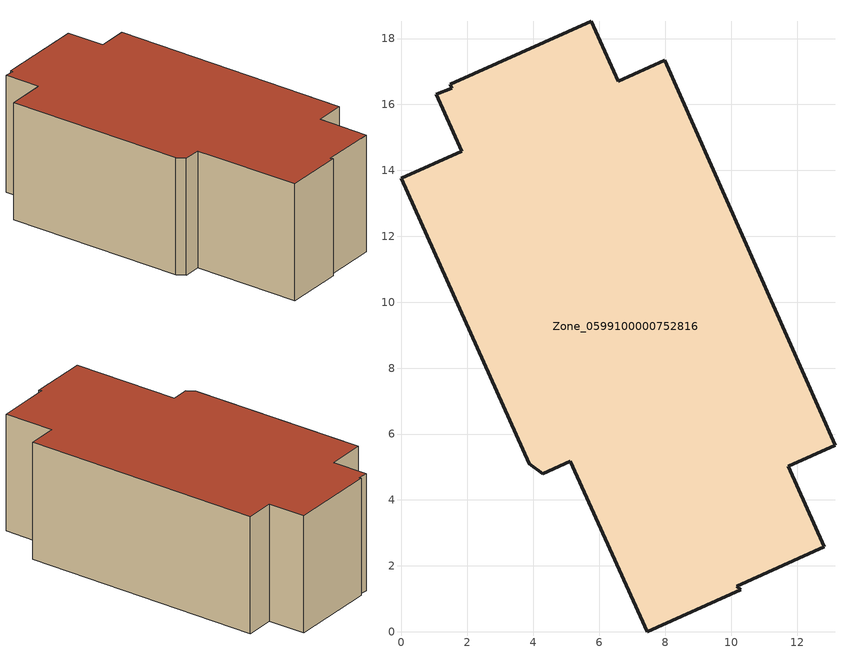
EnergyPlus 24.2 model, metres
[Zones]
Zone_0599100000752816
 floor ground (C_G): 0,13.76 1.83,14.58 1.06,16.3 1.53,16.49 1.49,16.61 5.75,18.53 6.57,16.7 7.99,17.34 13.15,5.67 11.74,5.03 12.83,2.58 10.18,1.38 10.29,1.27 7.45,0 5.11,5.17 4.28,4.79 3.88,5.1 z0
 wall outside (C_F): 6.57,16.7 5.75,18.53 1.49,16.61 1.53,16.49 1.06,16.3 1.83,14.58 0,13.76 3.88,5.1 4.28,4.79 5.11,5.17 7.45,0 10.29,1.27 10.18,1.38 12.83,2.58 11.74,5.03 13.15,5.67 7.99,17.34 6.57,16.7 z0:6.27
 roof outside (C_R): 3.88,5.1 4.28,4.79 5.11,5.17 7.45,0 10.29,1.27 10.18,1.38 12.83,2.58 11.74,5.03 13.15,5.67 7.99,17.34 6.57,16.7 5.75,18.53 1.49,16.61 1.53,16.49 1.06,16.3 1.83,14.58 0,13.76 z6.27
[BUILDING]
Pand.0599100000752816: North Axis=0; Terrain=City; Loads Convergence Tolerance Value=0.04; Temperature Convergence Tolerance Value=0.4; Solar Distribution=FullExterior; Maximum Number of Warmup Days=25; Minimum Number of Warmup Days=1
[Site:Location]
Rotterdam.The.Hague.AP_ZH_NLD Design_Conditions: Latitude=51.96; Longitude=4.45; Time Zone=1; Elevation=-4.5
[SITE:GROUNDTEMPERATURE:BUILDINGSURFACE]
18, 18, 18, 18, 18, 18, 18, 18, 18, 18, 18, 18
[MATERIAL] Thermal Absorptance=0.9; Solar Absorptance=0.7; Visible Absorptance=0.7
Name | Roughness | Thickness | Conductivity | Density | Specific Heat
G.D.2006-2014 | MediumSmooth | 0.15 | 0.06 | 540 | 1210
F.D.2006-2014 | Rough | 0.3 | 0.12 | 1920 | 840
R.D.2006-2014 | MediumRough | 0.2 | 0.08 | 1500 | 1000
[CONSTRUCTION]
C_G: G.D.2006-2014
C_F: F.D.2006-2014
C_R: R.D.2006-2014
[ZONE]
Zone_0599100000752816: Type=1; Multiplier=1; Ceiling Height=Autocalculate; Volume=Autocalculate; Floor Area=autocalculate; Part of Total Floor Area=Yes
[ZONEINFILTRATION:DESIGNFLOWRATE]
Infil_Zone_0599100000752816: Zone or ZoneList or Space or SpaceList=Zone_0599100000752816; Schedule=AlwaysOn; Design Flow Rate Calculation Method=Flow/Area; Flow Rate per Floor Area=0.0021; Constant Term Coefficient=1; Temperature Term Coefficient=0; Velocity Term Coefficient=0; Velocity Squared Term Coefficient=0
[HVACTEMPLATE:ZONE:IDEALLOADSAIRSYSTEM]
Zone_0599100000752816: Maximum Heating Supply Air Temperature=50; Minimum Cooling Supply Air Temperature=13; Maximum Heating Supply Air Humidity Ratio=0.0156; Minimum Cooling Supply Air Humidity Ratio=0.0077; Heating Limit=NoLimit; Cooling Limit=NoLimit; Dehumidification Control Type=ConstantSensibleHeatRatio; Cooling Sensible Heat Ratio=0.7; Dehumidification Setpoint=60; Humidification Control Type=None; Humidification Setpoint=30; Outdoor Air Method=None; Outdoor Air Flow Rate per Person=0.00944; Outdoor Air Flow Rate per Zone Floor Area=0; Outdoor Air Flow Rate per Zone=0; Demand Controlled Ventilation Type=None; Outdoor Air Economizer Type=NoEconomizer; Heat Recovery Type=None; Sensible Heat Recovery Effectiveness=0.7; Latent Heat Recovery Effectiveness=0.65
[ZONECONTROL:THERMOSTAT]
ThermostatControl_Zone_0599100000752816: Zone or ZoneList=Zone_0599100000752816; Control Type Schedule=DualSetpointControlType; Control 1=Thermostat_Zone_0599100000752816; Temperature Difference Between Cutout And Setpoint=0
[THERMOSTATSETPOINT:DUALSETPOINT]
Thermostat_Zone_0599100000752816: Heating Setpoint Temperature Schedule=HeatingSetpoint_Zone_0599100000752816; Cooling Setpoint Temperature Schedule=CoolingSetpoint_Zone_0599100000752816
[SCHEDULE:COMPACT]
HeatingSetpoint_Zone_0599100000752816: Through: 12/31, For: AllDays, Until: 24:00, 21
CoolingSetpoint_Zone_0599100000752816: Through: 12/31, For: AllDays, Until: 24:00, 24
DualSetpointControlType: Through: 12/31, For: AllDays, Until: 24:00, 4
AlwaysOn: Through: 12/31, For: AllDays, Until: 24:00, 1
